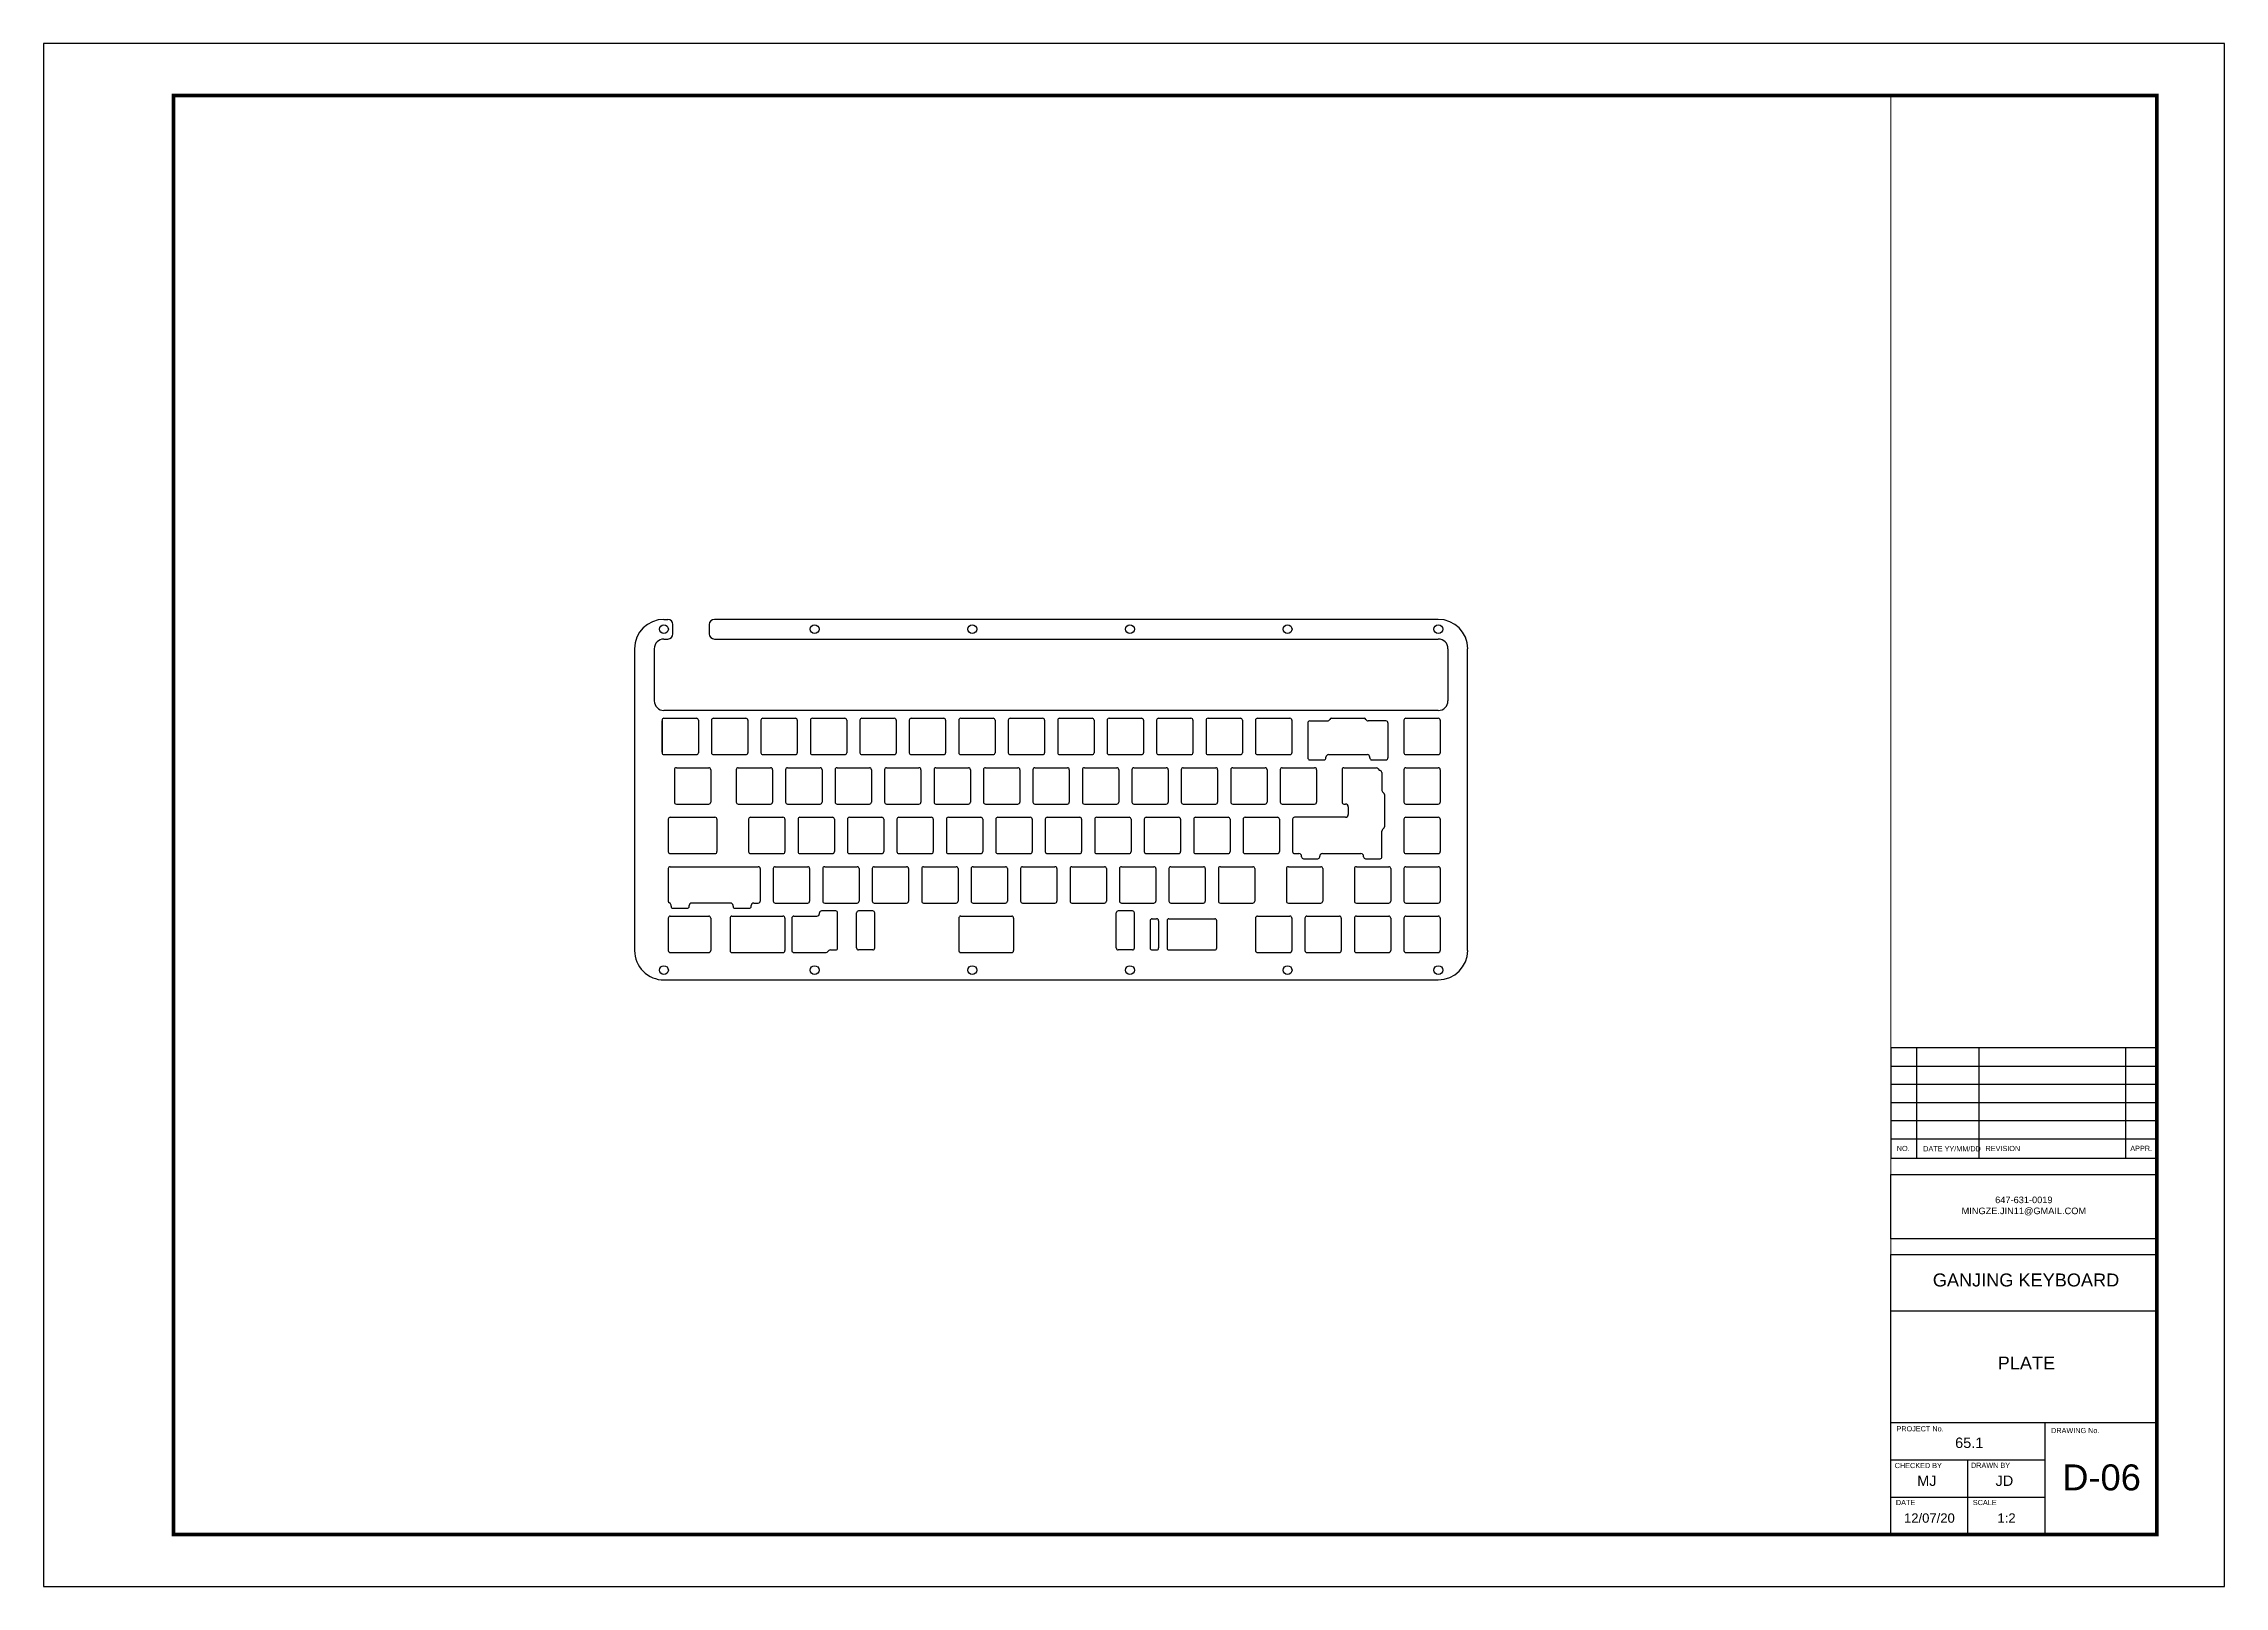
# Paper-space layout 'D-06' of a CAD drawing. Header units: millimetres. Extents: x 14 to 434, y -15 to 282.
# The model-space entities are those that its viewports show. They can reach past a viewport. Long polylines and large blocks are cut down to what shows.
import ezdxf
from ezdxf.enums import TextEntityAlignment as Align

# ---------------------------------------------------------------- set-up
doc = ezdxf.new("R2010")
doc.units = ezdxf.units.MM
doc.header["$MEASUREMENT"] = 0
doc.layers.add('0-Google', color=253, linetype='Continuous', transparency=0.3)
doc.layers.add('Border', color=7, linetype='Continuous', lineweight=30)
doc.layers.add('GanJing-plate v1_0', color=7, linetype='Continuous')
doc.layers.add('Title Block', color=7, linetype='Continuous')
doc.styles.get("Standard").update_dxf_attribs({"font": '', "height": 2})
doc.styles.add('TB Data', font='swiss.ttf')
doc.styles.add('TB Info', font='swissl.ttf')
doc.styles.add('TB Logo', font='arial.ttf')
doc.styles.get('Standard').set_extended_font_data('Helvetica')

msp = doc.modelspace()

# ---------------------------------------------------------------- linework, layer by layer
for p, q in [((39630.64, 8003.26), (39632.1, 8003.26)), ((39630.64, 7995.68), (39632.1, 7995.68)), ((39629.91, 7964.43), (39629.91, 7951.93)), ((39630.66, 7965.18), (39643.16, 7965.18)), ((39643.91, 7964.43), (39643.91, 7951.93)), ((39648.96, 7964.43), (39648.96, 7951.93)), ((39649.71, 7965.18), (39662.21, 7965.18)), ((39662.96, 7964.43), (39662.96, 7951.93)), ((39668.01, 7964.43), (39668.01, 7951.93)), ((39668.76, 7965.18), (39681.26, 7965.18)), ((39682.01, 7964.43), (39682.01, 7951.93)), ((39687.06, 7964.43), (39687.06, 7951.93)), ((39687.81, 7965.18), (39700.31, 7965.18)), ((39701.06, 7964.43), (39701.06, 7951.93)), ((39706.11, 7964.43), (39706.11, 7951.93)), ((39706.86, 7965.18), (39719.36, 7965.18)), ((39720.11, 7964.43), (39720.11, 7951.93)), ((39725.16, 7964.43), (39725.16, 7951.93)), ((39725.91, 7965.18), (39738.41, 7965.18)), ((39739.16, 7964.43), (39739.16, 7951.93)), ((39744.21, 7964.43), (39744.21, 7951.93)), ((39744.96, 7965.18), (39757.46, 7965.18)), ((39758.21, 7964.43), (39758.21, 7951.93)), ((39763.26, 7964.43), (39763.26, 7951.93)), ((39764.01, 7965.18), (39776.51, 7965.18)), ((39777.26, 7964.43), (39777.26, 7951.93)), ((39782.31, 7964.43), (39782.31, 7951.93)), ((39783.06, 7965.18), (39795.56, 7965.18)), ((39796.31, 7964.43), (39796.31, 7951.93)), ((39801.36, 7964.43), (39801.36, 7951.93)), ((39802.11, 7965.18), (39814.61, 7965.18)), ((39815.36, 7964.43), (39815.36, 7951.93)), ((39820.41, 7964.43), (39820.41, 7951.93)), ((39821.16, 7965.18), (39833.66, 7965.18)), ((39834.41, 7964.43), (39834.41, 7951.93)), ((39839.46, 7964.43), (39839.46, 7951.93)), ((39840.21, 7965.18), (39852.71, 7965.18)), ((39853.46, 7964.43), (39853.46, 7951.93)), ((39858.51, 7964.43), (39858.51, 7951.93)), ((39859.26, 7965.18), (39871.76, 7965.18)), ((39872.51, 7964.43), (39872.51, 7951.93)), ((39878.64, 7963.43), (39878.64, 7949.93)), ((39879.39, 7964.18), (39886.25, 7964.18)), ((39887.83, 7965.18), (39900.33, 7965.18)), ((39908.77, 7964.18), (39901.91, 7964.18)), ((39909.52, 7963.43), (39909.52, 7949.93)), ((39915.66, 7964.43), (39915.66, 7951.93)), ((39916.41, 7965.18), (39928.91, 7965.18)), ((39929.66, 7964.43), (39929.66, 7951.93)), ((39630.66, 7951.18), (39643.16, 7951.18)), ((39649.71, 7951.18), (39662.21, 7951.18)), ((39668.76, 7951.18), (39681.26, 7951.18)), ((39687.81, 7951.18), (39700.31, 7951.18)), ((39706.86, 7951.18), (39719.36, 7951.18)), ((39725.91, 7951.18), (39738.41, 7951.18)), ((39744.96, 7951.18), (39757.46, 7951.18)), ((39764.01, 7951.18), (39776.51, 7951.18)), ((39783.06, 7951.18), (39795.56, 7951.18)), ((39802.11, 7951.18), (39814.61, 7951.18)), ((39821.16, 7951.18), (39833.66, 7951.18)), ((39840.21, 7951.18), (39852.71, 7951.18)), ((39859.26, 7951.18), (39871.76, 7951.18)), ((39879.39, 7949.18), (39884.89, 7949.18)), ((39885.64, 7949.93), (39885.64, 7950.18)), ((39886.64, 7951.18), (39901.52, 7951.18)), ((39902.52, 7949.93), (39902.52, 7950.18)), ((39903.27, 7949.18), (39908.77, 7949.18)), ((39916.41, 7951.18), (39928.91, 7951.18)), ((39634.67, 7945.38), (39634.67, 7932.88)), ((39635.42, 7946.13), (39647.92, 7946.13)), ((39648.67, 7945.38), (39648.67, 7932.88)), ((39658.48, 7945.38), (39658.48, 7932.88)), ((39659.23, 7946.13), (39671.73, 7946.13)), ((39672.48, 7945.38), (39672.48, 7932.88)), ((39677.53, 7945.38), (39677.53, 7932.88)), ((39678.28, 7946.13), (39690.78, 7946.13)), ((39691.53, 7945.38), (39691.53, 7932.88)), ((39696.58, 7945.38), (39696.58, 7932.88)), ((39697.33, 7946.13), (39709.83, 7946.13)), ((39710.58, 7945.38), (39710.58, 7932.88)), ((39715.63, 7945.38), (39715.63, 7932.88)), ((39716.38, 7946.13), (39728.88, 7946.13)), ((39729.63, 7945.38), (39729.63, 7932.88)), ((39734.68, 7945.38), (39734.68, 7932.88)), ((39735.43, 7946.13), (39747.93, 7946.13)), ((39748.68, 7945.38), (39748.68, 7932.88)), ((39753.73, 7945.38), (39753.73, 7932.88)), ((39754.48, 7946.13), (39766.98, 7946.13)), ((39767.73, 7945.38), (39767.73, 7932.88)), ((39772.78, 7945.38), (39772.78, 7932.88)), ((39773.53, 7946.13), (39786.03, 7946.13)), ((39786.78, 7945.38), (39786.78, 7932.88)), ((39791.83, 7945.38), (39791.83, 7932.88)), ((39792.58, 7946.13), (39805.08, 7946.13)), ((39805.83, 7945.38), (39805.83, 7932.88)), ((39810.88, 7945.38), (39810.88, 7932.88)), ((39811.63, 7946.13), (39824.13, 7946.13)), ((39824.88, 7945.38), (39824.88, 7932.88)), ((39829.93, 7945.38), (39829.93, 7932.88)), ((39830.68, 7946.13), (39843.18, 7946.13)), ((39843.93, 7945.38), (39843.93, 7932.88)), ((39848.98, 7945.38), (39848.98, 7932.88)), ((39849.73, 7946.13), (39862.23, 7946.13)), ((39862.98, 7945.38), (39862.98, 7932.88)), ((39868.03, 7945.38), (39868.03, 7932.88)), ((39868.78, 7946.13), (39881.28, 7946.13)), ((39882.03, 7945.38), (39882.03, 7932.88)), ((39891.84, 7945.38), (39891.84, 7932.88)), ((39892.59, 7946.13), (39905.09, 7946.13)), ((39907.22, 7944.29), (39907.22, 7937.43)), ((39915.66, 7945.38), (39915.66, 7932.88)), ((39916.41, 7946.13), (39928.91, 7946.13)), ((39929.66, 7945.38), (39929.66, 7932.88)), ((39635.42, 7932.13), (39647.92, 7932.13)), ((39659.23, 7932.13), (39671.73, 7932.13)), ((39678.28, 7932.13), (39690.78, 7932.13)), ((39697.33, 7932.13), (39709.83, 7932.13)), ((39716.38, 7932.13), (39728.88, 7932.13)), ((39735.43, 7932.13), (39747.93, 7932.13)), ((39754.48, 7932.13), (39766.98, 7932.13)), ((39773.53, 7932.13), (39786.03, 7932.13)), ((39792.58, 7932.13), (39805.08, 7932.13)), ((39811.63, 7932.13), (39824.13, 7932.13)), ((39830.68, 7932.13), (39843.18, 7932.13)), ((39849.73, 7932.13), (39862.23, 7932.13)), ((39868.78, 7932.13), (39881.28, 7932.13)), ((39892.59, 7932.13), (39893.22, 7932.13)), ((39894.22, 7931.13), (39894.22, 7928.08)), ((39908.22, 7935.85), (39908.22, 7923.35)), ((39916.41, 7932.13), (39928.91, 7932.13)), ((39632.29, 7926.33), (39632.29, 7913.83)), ((39633.04, 7927.08), (39650.3, 7927.08)), ((39651.05, 7926.33), (39651.05, 7913.83)), ((39663.24, 7926.33), (39663.24, 7913.83)), ((39663.99, 7927.08), (39676.49, 7927.08)), ((39677.24, 7926.33), (39677.24, 7913.83)), ((39682.29, 7926.33), (39682.29, 7913.83)), ((39683.04, 7927.08), (39695.54, 7927.08)), ((39696.29, 7926.33), (39696.29, 7913.83)), ((39701.34, 7926.33), (39701.34, 7913.83)), ((39702.09, 7927.08), (39714.59, 7927.08)), ((39715.34, 7926.33), (39715.34, 7913.83)), ((39720.39, 7926.33), (39720.39, 7913.83)), ((39721.14, 7927.08), (39733.64, 7927.08)), ((39734.39, 7926.33), (39734.39, 7913.83)), ((39739.44, 7926.33), (39739.44, 7913.83)), ((39740.19, 7927.08), (39752.69, 7927.08)), ((39753.44, 7926.33), (39753.44, 7913.83)), ((39758.49, 7926.33), (39758.49, 7913.83)), ((39759.24, 7927.08), (39771.74, 7927.08)), ((39772.49, 7926.33), (39772.49, 7913.83)), ((39777.54, 7926.33), (39777.54, 7913.83)), ((39778.29, 7927.08), (39790.79, 7927.08)), ((39791.54, 7926.33), (39791.54, 7913.83)), ((39796.59, 7926.33), (39796.59, 7913.83)), ((39797.34, 7927.08), (39809.84, 7927.08)), ((39810.59, 7926.33), (39810.59, 7913.83)), ((39815.64, 7926.33), (39815.64, 7913.83)), ((39816.39, 7927.08), (39828.89, 7927.08)), ((39829.64, 7926.33), (39829.64, 7913.83)), ((39834.69, 7926.33), (39834.69, 7913.83)), ((39835.44, 7927.08), (39847.94, 7927.08)), ((39848.69, 7926.33), (39848.69, 7913.83)), ((39853.74, 7926.33), (39853.74, 7913.83)), ((39854.49, 7927.08), (39866.99, 7927.08)), ((39867.74, 7926.33), (39867.74, 7913.83)), ((39872.79, 7926.33), (39872.79, 7913.83)), ((39893.22, 7927.08), (39873.54, 7927.08)), ((39907.22, 7911.83), (39907.22, 7921.77)), ((39915.66, 7926.33), (39915.66, 7913.83)), ((39916.41, 7927.08), (39928.91, 7927.08)), ((39929.66, 7926.33), (39929.66, 7913.83)), ((39633.04, 7913.08), (39650.3, 7913.08)), ((39663.99, 7913.08), (39676.49, 7913.08)), ((39683.04, 7913.08), (39695.54, 7913.08)), ((39702.09, 7913.08), (39714.59, 7913.08)), ((39721.14, 7913.08), (39733.64, 7913.08)), ((39740.19, 7913.08), (39752.69, 7913.08)), ((39759.24, 7913.08), (39771.74, 7913.08)), ((39778.29, 7913.08), (39790.79, 7913.08)), ((39797.34, 7913.08), (39809.84, 7913.08)), ((39816.39, 7913.08), (39828.89, 7913.08)), ((39835.44, 7913.08), (39847.94, 7913.08)), ((39854.49, 7913.08), (39866.99, 7913.08)), ((39873.54, 7913.08), (39875.26, 7913.08)), ((39884.26, 7913.08), (39899.14, 7913.08)), ((39916.41, 7913.08), (39928.91, 7913.08)), ((39632.29, 7907.28), (39632.29, 7894.78)), ((39633.04, 7908.03), (39666.97, 7908.03)), ((39667.72, 7907.28), (39667.72, 7894.78)), ((39672.77, 7907.28), (39672.77, 7894.78)), ((39673.52, 7908.03), (39686.02, 7908.03)), ((39686.77, 7907.28), (39686.77, 7894.78)), ((39691.82, 7907.28), (39691.82, 7894.78)), ((39692.57, 7908.03), (39705.07, 7908.03)), ((39705.82, 7907.28), (39705.82, 7894.78)), ((39710.87, 7907.28), (39710.87, 7894.78)), ((39711.62, 7908.03), (39724.12, 7908.03)), ((39724.87, 7907.28), (39724.87, 7894.78)), ((39729.92, 7907.28), (39729.92, 7894.78)), ((39730.67, 7908.03), (39743.17, 7908.03)), ((39743.92, 7907.28), (39743.92, 7894.78)), ((39748.97, 7907.28), (39748.97, 7894.78)), ((39749.72, 7908.03), (39762.22, 7908.03)), ((39762.97, 7907.28), (39762.97, 7894.78)), ((39768.02, 7907.28), (39768.02, 7894.78)), ((39768.77, 7908.03), (39781.27, 7908.03)), ((39782.02, 7907.28), (39782.02, 7894.78)), ((39787.07, 7907.28), (39787.07, 7894.78)), ((39787.82, 7908.03), (39800.32, 7908.03)), ((39801.07, 7907.28), (39801.07, 7894.78)), ((39806.12, 7907.28), (39806.12, 7894.78)), ((39806.87, 7908.03), (39819.37, 7908.03)), ((39820.12, 7907.28), (39820.12, 7894.78)), ((39825.17, 7907.28), (39825.17, 7894.78)), ((39825.92, 7908.03), (39838.42, 7908.03)), ((39839.17, 7907.28), (39839.17, 7894.78)), ((39844.22, 7907.28), (39844.22, 7894.78)), ((39844.97, 7908.03), (39857.47, 7908.03)), ((39858.22, 7907.28), (39858.22, 7894.78)), ((39870.41, 7907.28), (39870.41, 7894.78)), ((39871.16, 7908.03), (39883.66, 7908.03)), ((39876.26, 7911.83), (39876.26, 7912.08)), ((39877.01, 7911.08), (39882.51, 7911.08)), ((39883.26, 7911.83), (39883.26, 7912.08)), ((39884.41, 7907.28), (39884.41, 7894.78)), ((39896.61, 7907.28), (39896.61, 7894.78)), ((39897.36, 7908.03), (39909.86, 7908.03)), ((39900.14, 7911.83), (39900.14, 7912.08)), ((39900.89, 7911.08), (39906.47, 7911.08)), ((39910.61, 7907.28), (39910.61, 7894.78)), ((39915.66, 7907.28), (39915.66, 7894.78)), ((39916.41, 7908.03), (39928.91, 7908.03)), ((39929.66, 7907.28), (39929.66, 7894.78)), ((39632.29, 7888.23), (39632.29, 7875.73)), ((39633.04, 7888.98), (39647.92, 7888.98)), ((39633.37, 7892.78), (39633.37, 7893.16)), ((39634.12, 7892.03), (39639.62, 7892.03)), ((39640.37, 7892.78), (39640.37, 7893.03)), ((39656.25, 7894.03), (39641.37, 7894.03)), ((39648.67, 7888.23), (39648.67, 7875.73)), ((39656.1, 7888.23), (39656.1, 7875.73)), ((39656.85, 7888.98), (39676.49, 7888.98)), ((39657.25, 7892.78), (39657.25, 7893.03)), ((39658, 7892.03), (39663.5, 7892.03)), ((39664.25, 7892.78), (39664.25, 7893.03)), ((39665.25, 7894.03), (39666.97, 7894.03)), ((39673.52, 7894.03), (39686.02, 7894.03)), ((39677.24, 7888.23), (39677.24, 7875.73)), ((39679.91, 7888.23), (39679.91, 7875.73)), ((39680.66, 7888.98), (39689.56, 7888.98)), ((39690.56, 7889.98), (39690.56, 7890.23)), ((39696.81, 7890.98), (39691.31, 7890.98)), ((39692.57, 7894.03), (39705.07, 7894.03)), ((39697.56, 7876.73), (39697.56, 7890.23)), ((39704.85, 7876.73), (39704.85, 7890.23)), ((39711.1, 7890.98), (39705.6, 7890.98)), ((39711.62, 7894.03), (39724.12, 7894.03)), ((39711.85, 7876.73), (39711.85, 7890.23)), ((39730.67, 7894.03), (39743.17, 7894.03)), ((39744.21, 7888.23), (39744.21, 7875.73)), ((39744.96, 7888.98), (39764.6, 7888.98)), ((39749.72, 7894.03), (39762.22, 7894.03)), ((39765.35, 7888.23), (39765.35, 7875.73)), ((39768.77, 7894.03), (39781.27, 7894.03)), ((39787.82, 7894.03), (39800.32, 7894.03)), ((39804.85, 7876.73), (39804.85, 7890.23)), ((39804.86, 7876.73), (39804.86, 7890.23)), ((39811.1, 7890.98), (39805.6, 7890.98)), ((39811.11, 7890.98), (39805.61, 7890.98)), ((39806.87, 7894.03), (39819.37, 7894.03)), ((39811.85, 7876.73), (39811.85, 7890.23)), ((39811.86, 7876.73), (39811.86, 7890.23)), ((39818.68, 7887.98), (39820.43, 7887.98)), ((39825.18, 7887.98), (39842.82, 7887.98)), ((39825.92, 7894.03), (39838.42, 7894.03)), ((39844.97, 7894.03), (39857.47, 7894.03)), ((39858.51, 7888.23), (39858.51, 7875.73)), ((39859.26, 7888.98), (39871.76, 7888.98)), ((39871.16, 7894.03), (39883.66, 7894.03)), ((39872.51, 7888.23), (39872.51, 7875.73)), ((39877.56, 7888.23), (39877.56, 7875.73)), ((39878.31, 7888.98), (39890.81, 7888.98)), ((39891.56, 7888.23), (39891.56, 7875.73)), ((39896.61, 7888.23), (39896.61, 7875.73)), ((39897.36, 7894.03), (39909.86, 7894.03)), ((39897.36, 7888.98), (39909.86, 7888.98)), ((39910.61, 7888.23), (39910.61, 7875.73)), ((39915.66, 7888.23), (39915.66, 7875.73)), ((39916.41, 7894.03), (39928.91, 7894.03)), ((39916.41, 7888.98), (39928.91, 7888.98)), ((39929.66, 7888.23), (39929.66, 7875.73)), ((39817.93, 7887.23), (39817.93, 7876.73)), ((39821.18, 7887.23), (39821.18, 7876.73)), ((39824.43, 7887.23), (39824.43, 7876.73)), ((39843.57, 7876.73), (39843.57, 7887.23)), ((39633.04, 7874.98), (39647.92, 7874.98)), ((39656.85, 7874.98), (39676.49, 7874.98)), ((39680.66, 7874.98), (39693.16, 7874.98)), ((39694.74, 7875.98), (39696.81, 7875.98)), ((39711.1, 7875.98), (39705.6, 7875.98)), ((39744.96, 7874.98), (39764.6, 7874.98)), ((39811.1, 7875.98), (39805.6, 7875.98)), ((39811.11, 7875.98), (39805.61, 7875.98)), ((39818.68, 7875.98), (39820.43, 7875.98)), ((39825.18, 7875.98), (39842.82, 7875.98)), ((39859.26, 7874.98), (39871.76, 7874.98)), ((39878.31, 7874.98), (39890.81, 7874.98)), ((39897.36, 7874.98), (39909.86, 7874.98)), ((39916.41, 7874.98), (39928.91, 7874.98))]:
    msp.add_line(p, q)
for centre, radius, start, end in [((39630.66, 7964.43), 0.75, 90, 180), ((39643.16, 7964.43), 0.75, 0, 90), ((39649.71, 7964.43), 0.75, 90, 180), ((39662.21, 7964.43), 0.75, 0, 90), ((39668.76, 7964.43), 0.75, 90, 180), ((39681.26, 7964.43), 0.75, 0, 90), ((39687.81, 7964.43), 0.75, 90, 180), ((39700.31, 7964.43), 0.75, 0, 90), ((39706.86, 7964.43), 0.75, 90, 180), ((39719.36, 7964.43), 0.75, 0, 90), ((39725.91, 7964.43), 0.75, 90, 180), ((39738.41, 7964.43), 0.75, 0, 90), ((39744.96, 7964.43), 0.75, 90, 180), ((39757.46, 7964.43), 0.75, 0, 90), ((39764.01, 7964.43), 0.75, 90, 180), ((39776.51, 7964.43), 0.75, 0, 90), ((39783.06, 7964.43), 0.75, 90, 180), ((39795.56, 7964.43), 0.75, 0, 90), ((39802.11, 7964.43), 0.75, 90, 180), ((39814.61, 7964.43), 0.75, 0, 90), ((39821.16, 7964.43), 0.75, 90, 180), ((39833.66, 7964.43), 0.75, 0, 90), ((39840.21, 7964.43), 0.75, 90, 180), ((39852.71, 7964.43), 0.75, 0, 90), ((39859.26, 7964.43), 0.75, 90, 180), ((39871.76, 7964.43), 0.75, 0, 90), ((39879.39, 7963.43), 0.75, 90, 180), ((39886.25, 7965.18), 1, 270, 334.62307), ((39887.83, 7964.43), 0.75, 90, 154.62307), ((39900.33, 7964.43), 0.75, 25.37693, 90), ((39901.91, 7965.18), 1, 205.37693, 270), ((39908.77, 7963.43), 0.75, 0, 90), ((39916.41, 7964.43), 0.75, 90, 180), ((39928.91, 7964.43), 0.75, 0, 90), ((39630.66, 7951.93), 0.75, 180, 270), ((39643.16, 7951.93), 0.75, 270, 0), ((39649.71, 7951.93), 0.75, 180, 270), ((39662.21, 7951.93), 0.75, 270, 0), ((39668.76, 7951.93), 0.75, 180, 270), ((39681.26, 7951.93), 0.75, 270, 0), ((39687.81, 7951.93), 0.75, 180, 270), ((39700.31, 7951.93), 0.75, 270, 0), ((39706.86, 7951.93), 0.75, 180, 270), ((39719.36, 7951.93), 0.75, 270, 0), ((39725.91, 7951.93), 0.75, 180, 270), ((39738.41, 7951.93), 0.75, 270, 0), ((39744.96, 7951.93), 0.75, 180, 270), ((39757.46, 7951.93), 0.75, 270, 0), ((39764.01, 7951.93), 0.75, 180, 270), ((39776.51, 7951.93), 0.75, 270, 0), ((39783.06, 7951.93), 0.75, 180, 270), ((39795.56, 7951.93), 0.75, 270, 0), ((39802.11, 7951.93), 0.75, 180, 270), ((39814.61, 7951.93), 0.75, 270, 0), ((39821.16, 7951.93), 0.75, 180, 270), ((39833.66, 7951.93), 0.75, 270, 0), ((39840.21, 7951.93), 0.75, 180, 270), ((39852.71, 7951.93), 0.75, 270, 0), ((39859.26, 7951.93), 0.75, 180, 270), ((39871.76, 7951.93), 0.75, 270, 0), ((39879.39, 7949.93), 0.75, 180, 270), ((39884.89, 7949.93), 0.75, 270, 0), ((39886.64, 7950.18), 1, 90, 180), ((39901.52, 7950.18), 1, 0, 90), ((39903.27, 7949.93), 0.75, 180, 270), ((39908.77, 7949.93), 0.75, 270, 0), ((39916.41, 7951.93), 0.75, 180, 270), ((39928.91, 7951.93), 0.75, 270, 0), ((39635.42, 7945.38), 0.75, 90, 180), ((39647.92, 7945.38), 0.75, 0, 90), ((39659.23, 7945.38), 0.75, 90, 180), ((39671.73, 7945.38), 0.75, 0, 90), ((39678.28, 7945.38), 0.75, 90, 180), ((39690.78, 7945.38), 0.75, 0, 90), ((39697.33, 7945.38), 0.75, 90, 180), ((39709.83, 7945.38), 0.75, 0, 90), ((39716.38, 7945.38), 0.75, 90, 180), ((39728.88, 7945.38), 0.75, 0, 90), ((39735.43, 7945.38), 0.75, 90, 180), ((39747.93, 7945.38), 0.75, 0, 90), ((39754.48, 7945.38), 0.75, 90, 180), ((39766.98, 7945.38), 0.75, 0, 90), ((39773.53, 7945.38), 0.75, 90, 180), ((39786.03, 7945.38), 0.75, 0, 90), ((39792.58, 7945.38), 0.75, 90, 180), ((39805.08, 7945.38), 0.75, 0, 90), ((39811.63, 7945.38), 0.75, 90, 180), ((39824.13, 7945.38), 0.75, 0, 90), ((39830.68, 7945.38), 0.75, 90, 180), ((39843.18, 7945.38), 0.75, 0, 90), ((39849.73, 7945.38), 0.75, 90, 180), ((39862.23, 7945.38), 0.75, 0, 90), ((39868.78, 7945.38), 0.75, 90, 180), ((39881.28, 7945.38), 0.75, 0, 90), ((39892.59, 7945.38), 0.75, 90, 180), ((39905.09, 7945.38), 0.75, 21.6532, 90), ((39906.72, 7946.02), 1, 201.6532, 261.94356), ((39906.47, 7944.29), 0.75, 0, 81.94356), ((39916.41, 7945.38), 0.75, 90, 180), ((39928.91, 7945.38), 0.75, 0, 90), ((39635.42, 7932.88), 0.75, 180, 270), ((39647.92, 7932.88), 0.75, 270, 0), ((39659.23, 7932.88), 0.75, 180, 270), ((39671.73, 7932.88), 0.75, 270, 0), ((39678.28, 7932.88), 0.75, 180, 270), ((39690.78, 7932.88), 0.75, 270, 0), ((39697.33, 7932.88), 0.75, 180, 270), ((39709.83, 7932.88), 0.75, 270, 0), ((39716.38, 7932.88), 0.75, 180, 270), ((39728.88, 7932.88), 0.75, 270, 0), ((39735.43, 7932.88), 0.75, 180, 270), ((39747.93, 7932.88), 0.75, 270, 0), ((39754.48, 7932.88), 0.75, 180, 270), ((39766.98, 7932.88), 0.75, 270, 0), ((39773.53, 7932.88), 0.75, 180, 270), ((39786.03, 7932.88), 0.75, 270, 0), ((39792.58, 7932.88), 0.75, 180, 270), ((39805.08, 7932.88), 0.75, 270, 0), ((39811.63, 7932.88), 0.75, 180, 270), ((39824.13, 7932.88), 0.75, 270, 0), ((39830.68, 7932.88), 0.75, 180, 270), ((39843.18, 7932.88), 0.75, 270, 0), ((39849.73, 7932.88), 0.75, 180, 270), ((39862.23, 7932.88), 0.75, 270, 0), ((39868.78, 7932.88), 0.75, 180, 270), ((39881.28, 7932.88), 0.75, 270, 0), ((39892.59, 7932.88), 0.75, 180, 270), ((39893.22, 7931.13), 1, 0, 90), ((39908.22, 7937.43), 1, 180, 244.62307), ((39907.47, 7935.85), 0.75, 0, 64.62307), ((39916.41, 7932.88), 0.75, 180, 270), ((39928.91, 7932.88), 0.75, 270, 0), ((39633.04, 7926.33), 0.75, 90, 180), ((39650.3, 7926.33), 0.75, 0, 90), ((39663.99, 7926.33), 0.75, 90, 180), ((39676.49, 7926.33), 0.75, 0, 90), ((39683.04, 7926.33), 0.75, 90, 180), ((39695.54, 7926.33), 0.75, 0, 90), ((39702.09, 7926.33), 0.75, 90, 180), ((39714.59, 7926.33), 0.75, 0, 90), ((39721.14, 7926.33), 0.75, 90, 180), ((39733.64, 7926.33), 0.75, 0, 90), ((39740.19, 7926.33), 0.75, 90, 180), ((39752.69, 7926.33), 0.75, 0, 90), ((39759.24, 7926.33), 0.75, 90, 180), ((39771.74, 7926.33), 0.75, 0, 90), ((39778.29, 7926.33), 0.75, 90, 180), ((39790.79, 7926.33), 0.75, 0, 90), ((39797.34, 7926.33), 0.75, 90, 180), ((39809.84, 7926.33), 0.75, 0, 90), ((39816.39, 7926.33), 0.75, 90, 180), ((39828.89, 7926.33), 0.75, 0, 90), ((39835.44, 7926.33), 0.75, 90, 180), ((39847.94, 7926.33), 0.75, 0, 90), ((39854.49, 7926.33), 0.75, 90, 180), ((39866.99, 7926.33), 0.75, 0, 90), ((39873.54, 7926.33), 0.75, 90, 180), ((39893.22, 7928.08), 1, 270, 0), ((39908.22, 7921.77), 1, 115.37693, 180), ((39907.47, 7923.35), 0.75, 295.37693, 0), ((39916.41, 7926.33), 0.75, 90, 180), ((39928.91, 7926.33), 0.75, 0, 90), ((39633.04, 7913.83), 0.75, 180, 270), ((39650.3, 7913.83), 0.75, 270, 0), ((39663.99, 7913.83), 0.75, 180, 270), ((39676.49, 7913.83), 0.75, 270, 0), ((39683.04, 7913.83), 0.75, 180, 270), ((39695.54, 7913.83), 0.75, 270, 0), ((39702.09, 7913.83), 0.75, 180, 270), ((39714.59, 7913.83), 0.75, 270, 0), ((39721.14, 7913.83), 0.75, 180, 270), ((39733.64, 7913.83), 0.75, 270, 0), ((39740.19, 7913.83), 0.75, 180, 270), ((39752.69, 7913.83), 0.75, 270, 0), ((39759.24, 7913.83), 0.75, 180, 270), ((39771.74, 7913.83), 0.75, 270, 0), ((39778.29, 7913.83), 0.75, 180, 270), ((39790.79, 7913.83), 0.75, 270, 0), ((39797.34, 7913.83), 0.75, 180, 270), ((39809.84, 7913.83), 0.75, 270, 0), ((39816.39, 7913.83), 0.75, 180, 270), ((39828.89, 7913.83), 0.75, 270, 0), ((39835.44, 7913.83), 0.75, 180, 270), ((39847.94, 7913.83), 0.75, 270, 0), ((39854.49, 7913.83), 0.75, 180, 270), ((39866.99, 7913.83), 0.75, 270, 0), ((39873.54, 7913.83), 0.75, 180, 270), ((39875.26, 7912.08), 1, 0, 90), ((39884.26, 7912.08), 1, 90, 180), ((39899.14, 7912.08), 1, 0, 90), ((39916.41, 7913.83), 0.75, 180, 270), ((39928.91, 7913.83), 0.75, 270, 0), ((39633.04, 7907.28), 0.75, 90, 180), ((39666.97, 7907.28), 0.75, 0, 90), ((39673.52, 7907.28), 0.75, 90, 180), ((39686.02, 7907.28), 0.75, 0, 90), ((39692.57, 7907.28), 0.75, 90, 180), ((39705.07, 7907.28), 0.75, 0, 90), ((39711.62, 7907.28), 0.75, 90, 180), ((39724.12, 7907.28), 0.75, 0, 90), ((39730.67, 7907.28), 0.75, 90, 180), ((39743.17, 7907.28), 0.75, 0, 90), ((39749.72, 7907.28), 0.75, 90, 180), ((39762.22, 7907.28), 0.75, 0, 90), ((39768.77, 7907.28), 0.75, 90, 180), ((39781.27, 7907.28), 0.75, 0, 90), ((39787.82, 7907.28), 0.75, 90, 180), ((39800.32, 7907.28), 0.75, 0, 90), ((39806.87, 7907.28), 0.75, 90, 180), ((39819.37, 7907.28), 0.75, 0, 90), ((39825.92, 7907.28), 0.75, 90, 180), ((39838.42, 7907.28), 0.75, 0, 90), ((39844.97, 7907.28), 0.75, 90, 180), ((39857.47, 7907.28), 0.75, 0, 90), ((39871.16, 7907.28), 0.75, 90, 180), ((39877.01, 7911.83), 0.75, 180, 270), ((39882.51, 7911.83), 0.75, 270, 0), ((39883.66, 7907.28), 0.75, 0, 90), ((39897.36, 7907.28), 0.75, 90, 180), ((39900.89, 7911.83), 0.75, 180, 270), ((39906.47, 7911.83), 0.75, 270, 0), ((39909.86, 7907.28), 0.75, 0, 90), ((39916.41, 7907.28), 0.75, 90, 180), ((39928.91, 7907.28), 0.75, 0, 90), ((39633.04, 7894.78), 0.75, 180, 247.73709), ((39633.04, 7888.23), 0.75, 90, 180), ((39632.37, 7893.16), 1, 0, 67.73709), ((39634.12, 7892.78), 0.75, 180, 270), ((39639.62, 7892.78), 0.75, 270, 0), ((39641.37, 7893.03), 1, 90, 180), ((39647.92, 7888.23), 0.75, 0, 90), ((39656.85, 7888.23), 0.75, 90, 180), ((39656.25, 7893.03), 1, 0, 90), ((39658, 7892.78), 0.75, 180, 270), ((39663.5, 7892.78), 0.75, 270, 0), ((39665.25, 7893.03), 1, 90, 180), ((39666.97, 7894.78), 0.75, 270, 0), ((39673.52, 7894.78), 0.75, 180, 270), ((39676.49, 7888.23), 0.75, 0, 90), ((39680.66, 7888.23), 0.75, 90, 180), ((39686.02, 7894.78), 0.75, 270, 0), ((39689.56, 7889.98), 1, 270, 0), ((39691.31, 7890.23), 0.75, 90, 180), ((39692.57, 7894.78), 0.75, 180, 270), ((39696.81, 7890.23), 0.75, 0, 90), ((39705.6, 7890.23), 0.75, 90, 180), ((39705.07, 7894.78), 0.75, 270, 0), ((39711.62, 7894.78), 0.75, 180, 270), ((39711.1, 7890.23), 0.75, 0, 90), ((39724.12, 7894.78), 0.75, 270, 0), ((39730.67, 7894.78), 0.75, 180, 270), ((39743.17, 7894.78), 0.75, 270, 0), ((39744.96, 7888.23), 0.75, 90, 180), ((39749.72, 7894.78), 0.75, 180, 270), ((39762.22, 7894.78), 0.75, 270, 0), ((39764.6, 7888.23), 0.75, 0, 90), ((39768.77, 7894.78), 0.75, 180, 270), ((39781.27, 7894.78), 0.75, 270, 0), ((39787.82, 7894.78), 0.75, 180, 270), ((39800.32, 7894.78), 0.75, 270, 0), ((39805.6, 7890.23), 0.75, 90, 180), ((39805.61, 7890.23), 0.75, 90, 180), ((39806.87, 7894.78), 0.75, 180, 270), ((39811.1, 7890.23), 0.75, 0, 90), ((39811.11, 7890.23), 0.75, 0, 90), ((39818.68, 7887.23), 0.75, 90, 180), ((39819.37, 7894.78), 0.75, 270, 0), ((39820.43, 7887.23), 0.75, 0, 90), ((39825.18, 7887.23), 0.75, 90, 180), ((39825.92, 7894.78), 0.75, 180, 270), ((39838.42, 7894.78), 0.75, 270, 0), ((39842.82, 7887.23), 0.75, 0, 90), ((39844.97, 7894.78), 0.75, 180, 270), ((39857.47, 7894.78), 0.75, 270, 0), ((39859.26, 7888.23), 0.75, 90, 180), ((39871.16, 7894.78), 0.75, 180, 270), ((39871.76, 7888.23), 0.75, 0, 90), ((39878.31, 7888.23), 0.75, 90, 180), ((39883.66, 7894.78), 0.75, 270, 0), ((39890.81, 7888.23), 0.75, 0, 90), ((39897.36, 7894.78), 0.75, 180, 270), ((39897.36, 7888.23), 0.75, 90, 180), ((39909.86, 7894.78), 0.75, 270, 0), ((39909.86, 7888.23), 0.75, 0, 90), ((39916.41, 7894.78), 0.75, 180, 270), ((39916.41, 7888.23), 0.75, 90, 180), ((39928.91, 7894.78), 0.75, 270, 0), ((39928.91, 7888.23), 0.75, 0, 90), ((39633.04, 7875.73), 0.75, 180, 270), ((39647.92, 7875.73), 0.75, 270, 0), ((39656.85, 7875.73), 0.75, 180, 270), ((39676.49, 7875.73), 0.75, 270, 0), ((39680.66, 7875.73), 0.75, 180, 270), ((39693.16, 7875.73), 0.75, 270, 334.62307), ((39694.74, 7874.98), 1, 90, 154.62307), ((39696.81, 7876.73), 0.75, 270, 0), ((39705.6, 7876.73), 0.75, 180, 270), ((39711.1, 7876.73), 0.75, 270, 0), ((39744.96, 7875.73), 0.75, 180, 270), ((39764.6, 7875.73), 0.75, 270, 0), ((39805.6, 7876.73), 0.75, 180, 270), ((39805.61, 7876.73), 0.75, 180, 270), ((39811.1, 7876.73), 0.75, 270, 0), ((39811.11, 7876.73), 0.75, 270, 0), ((39818.68, 7876.73), 0.75, 180, 270), ((39820.43, 7876.73), 0.75, 270, 0), ((39825.18, 7876.73), 0.75, 180, 270), ((39842.82, 7876.73), 0.75, 270, 0), ((39859.26, 7875.73), 0.75, 180, 270), ((39871.76, 7875.73), 0.75, 270, 0), ((39878.31, 7875.73), 0.75, 180, 270), ((39890.81, 7875.73), 0.75, 270, 0), ((39897.36, 7875.73), 0.75, 180, 270), ((39909.86, 7875.73), 0.75, 270, 0), ((39916.41, 7875.73), 0.75, 180, 270), ((39928.91, 7875.73), 0.75, 270, 0)]:
    msp.add_arc(centre, radius, start, end)
at = {"layer": 'GanJing-plate v1_0'}
for p, q in [((39634.1, 7997.68), (39634.1, 8001.26)), ((39648.1, 8001.26), (39648.1, 7997.68)), ((39928.92, 8003.26), (39650.1, 8003.26)), ((39619.33, 7991.95), (39619.33, 7875.76)), ((39626.9, 7991.95), (39626.9, 7971.91)), ((39650.1, 7995.68), (39928.92, 7995.68)), ((39932.65, 7991.95), (39932.65, 7971.91)), ((39940.22, 7875.75), (39940.22, 7991.95)), ((39629.91, 7952.18), (39629.91, 7964.18)), ((39928.92, 7968.18), (39630.64, 7968.18)), ((39630.64, 7864.45), (39928.92, 7864.45))]:
    msp.add_line(p, q, dxfattribs=at)
for centre in [(39630.64, 7999.49), (39688.68, 7999.49), (39749.41, 7999.49), (39810.14, 7999.49), (39870.87, 7999.49), (39928.92, 7999.49), (39630.64, 7868.21), (39688.68, 7868.21), (39749.41, 7868.21), (39810.14, 7868.21), (39870.87, 7868.21), (39928.92, 7868.21)]:
    msp.add_circle(centre, 1.7, dxfattribs=at)
for centre, radius, start, end in [((39630.64, 7991.95), 11.31, 90, 180), ((39632.1, 8001.26), 2, 0, 90), ((39632.1, 7997.68), 2, 270, 0), ((39650.1, 8001.26), 2, 90, 180), ((39650.1, 7997.68), 2, 180, 270), ((39928.92, 7991.95), 11.31, 0, 90), ((39630.64, 7991.95), 3.73, 90, 180), ((39928.92, 7991.95), 3.73, 0, 90), ((39630.64, 7971.91), 3.73, 180, 270), ((39928.92, 7971.91), 3.73, 270, 0), ((39630.64, 7875.75), 11.31, 179.98377, 270.01291), ((39928.92, 7875.75), 11.31, 270, 0)]:
    msp.add_arc(centre, radius, start, end, dxfattribs=at)

psp = doc.layouts.new('D-06')

# ---------------------------------------------------------------- linework, layer by layer
at = {"layer": '0-Google'}
psp.add_lwpolyline([(13.85, -15.17), (290.18, -15.17)], dxfattribs=at)
at = {"layer": 'Border', "color": 7, "const_width": 0.7}
psp.add_lwpolyline([(38.85, -5.17), (420.85, -5.17), (420.85, 271.83), (38.85, 271.83)], close=True, dxfattribs=at)
at = {"layer": 'Defpoints', "color": 8}
psp.add_lwpolyline([(13.85, -15.17), (433.85, -15.17), (433.85, 281.83), (13.85, 281.83)], close=True, dxfattribs=at)
at = {"layer": 'Defpoints'}
for p in [(433.85, 281.83), (13.85, -15.17)]:
    psp.add_point(p, dxfattribs=at)
at = {"layer": 'Title Block'}
for points in [[(420.85, 67.24), (420.85, 88.5), (369.61, 88.5), (369.61, 67.24)], [(420.85, 51.73), (369.61, 51.73), (369.61, 64.11), (420.85, 64.11)], [(420.85, -5.17), (369.61, -5.17), (369.61, 48.73), (420.85, 48.73)]]:
    psp.add_lwpolyline(points, close=True, dxfattribs=at)
for points in [[(374.61, 67.24), (374.61, 88.5)], [(386.61, 67.24), (386.61, 88.5)], [(414.85, 67.24), (414.85, 88.5)], [(369.61, 85), (420.85, 85)], [(369.61, 81.5), (420.85, 81.5)], [(369.61, 78), (420.85, 78)], [(369.61, 74.5), (420.85, 74.5)], [(369.61, 71), (420.85, 71)], [(369.61, 37.87), (420.85, 37.87)], [(369.61, 16.35), (420.85, 16.35)], [(399.33, -5.17), (399.33, 16.35)], [(369.61, 9.17), (399.33, 9.17)], [(384.47, -5.17), (384.47, 2), (384.47, 9.17)], [(369.61, 2), (399.33, 2)]]:
    psp.add_lwpolyline(points, dxfattribs=at)

# ---------------------------------------------------------------- texts
at = {"width": 36.0525, "attachment_point": 1}
for s, insert, char_height in [('{\\fArial|b0|i0|c0|p34;GANJING KEYBOARD}', (377.7, 45.06), 2.5), ('\\pxqc;{\\fArial|b0|i0|c0|p34;PLATE}', (377.7, 29.08), 2.5), ('\\pxqc;{\\fArial|b0|i0|c0|p34;65.1}', (366.69, 13.47), 2), ('\\pxqc;{\\fArial|b0|i0|c0|p34;MJ}', (358.52, 6.16), 2), ('\\pxqc;{\\fArial|b0|i0|c0|p34;JD}', (373.46, 6.16), 2)]:
    psp.add_mtext(s, dxfattribs=dict(at, insert=insert, char_height=char_height))
at = {"layer": 'Border', "style": 'TB Data'}
for tag, text, p in [('12/07/20', '8-Dec-20', (377.04, -2.92)), ('1:2', 'NTS', (391.9, -2.92))]:
    psp.add_attdef(tag, text=text, height=1.8, dxfattribs=at).set_placement(p, align=Align.CENTER)
at = {"layer": 'Title Block', "char_height": 1, "attachment_point": 4, "line_spacing_factor": 0.75, "style": 'TB Info'}
for s, insert in [('NO.', (370.76, 69.12)), ('DATE YY/MM/DD', (375.85, 69.07)), ('REVISION', (387.85, 69.12)), ('APPR.', (415.73, 69.15))]:
    psp.add_mtext(s, dxfattribs=dict(at, insert=insert))
at = {"layer": 'Title Block', "insert": (395.23, 59.87), "char_height": 1.3335, "width": 29.9364, "attachment_point": 2, "style": 'TB Logo'}
psp.add_mtext('{\\H0.95241x;647-631-0019^JMINGZE.JIN11@GMAIL.COM}', dxfattribs=at)
at = {"layer": 'Title Block', "char_height": 1, "attachment_point": 1, "style": 'TB Info'}
for s, insert in [('PROJECT No.', (370.7, 15.67)), ('DRAWING No.', (400.48, 15.33)), ('CHECKED BY', (370.36, 8.59)), ('DRAWN BY', (385.05, 8.64)), ('DATE', (370.59, 1.47)), ('SCALE', (385.41, 1.47))]:
    psp.add_mtext(s, dxfattribs=dict(at, insert=insert))
at = {"layer": 'Title Block', "color": 30, "style": 'TB Data'}
psp.add_attdef('D-06', (402.63, 3.31), 'D-01', height=5, dxfattribs=at)

# ---------------------------------------------------------------- viewports
at = {"layer": '0'}
psp.add_viewport(center=(204.23, 133.33), size=(330.76, 277), view_center_point=(39772.46, 7927.94), view_height=554, dxfattribs=at)

doc.saveas('drawing.dxf')
